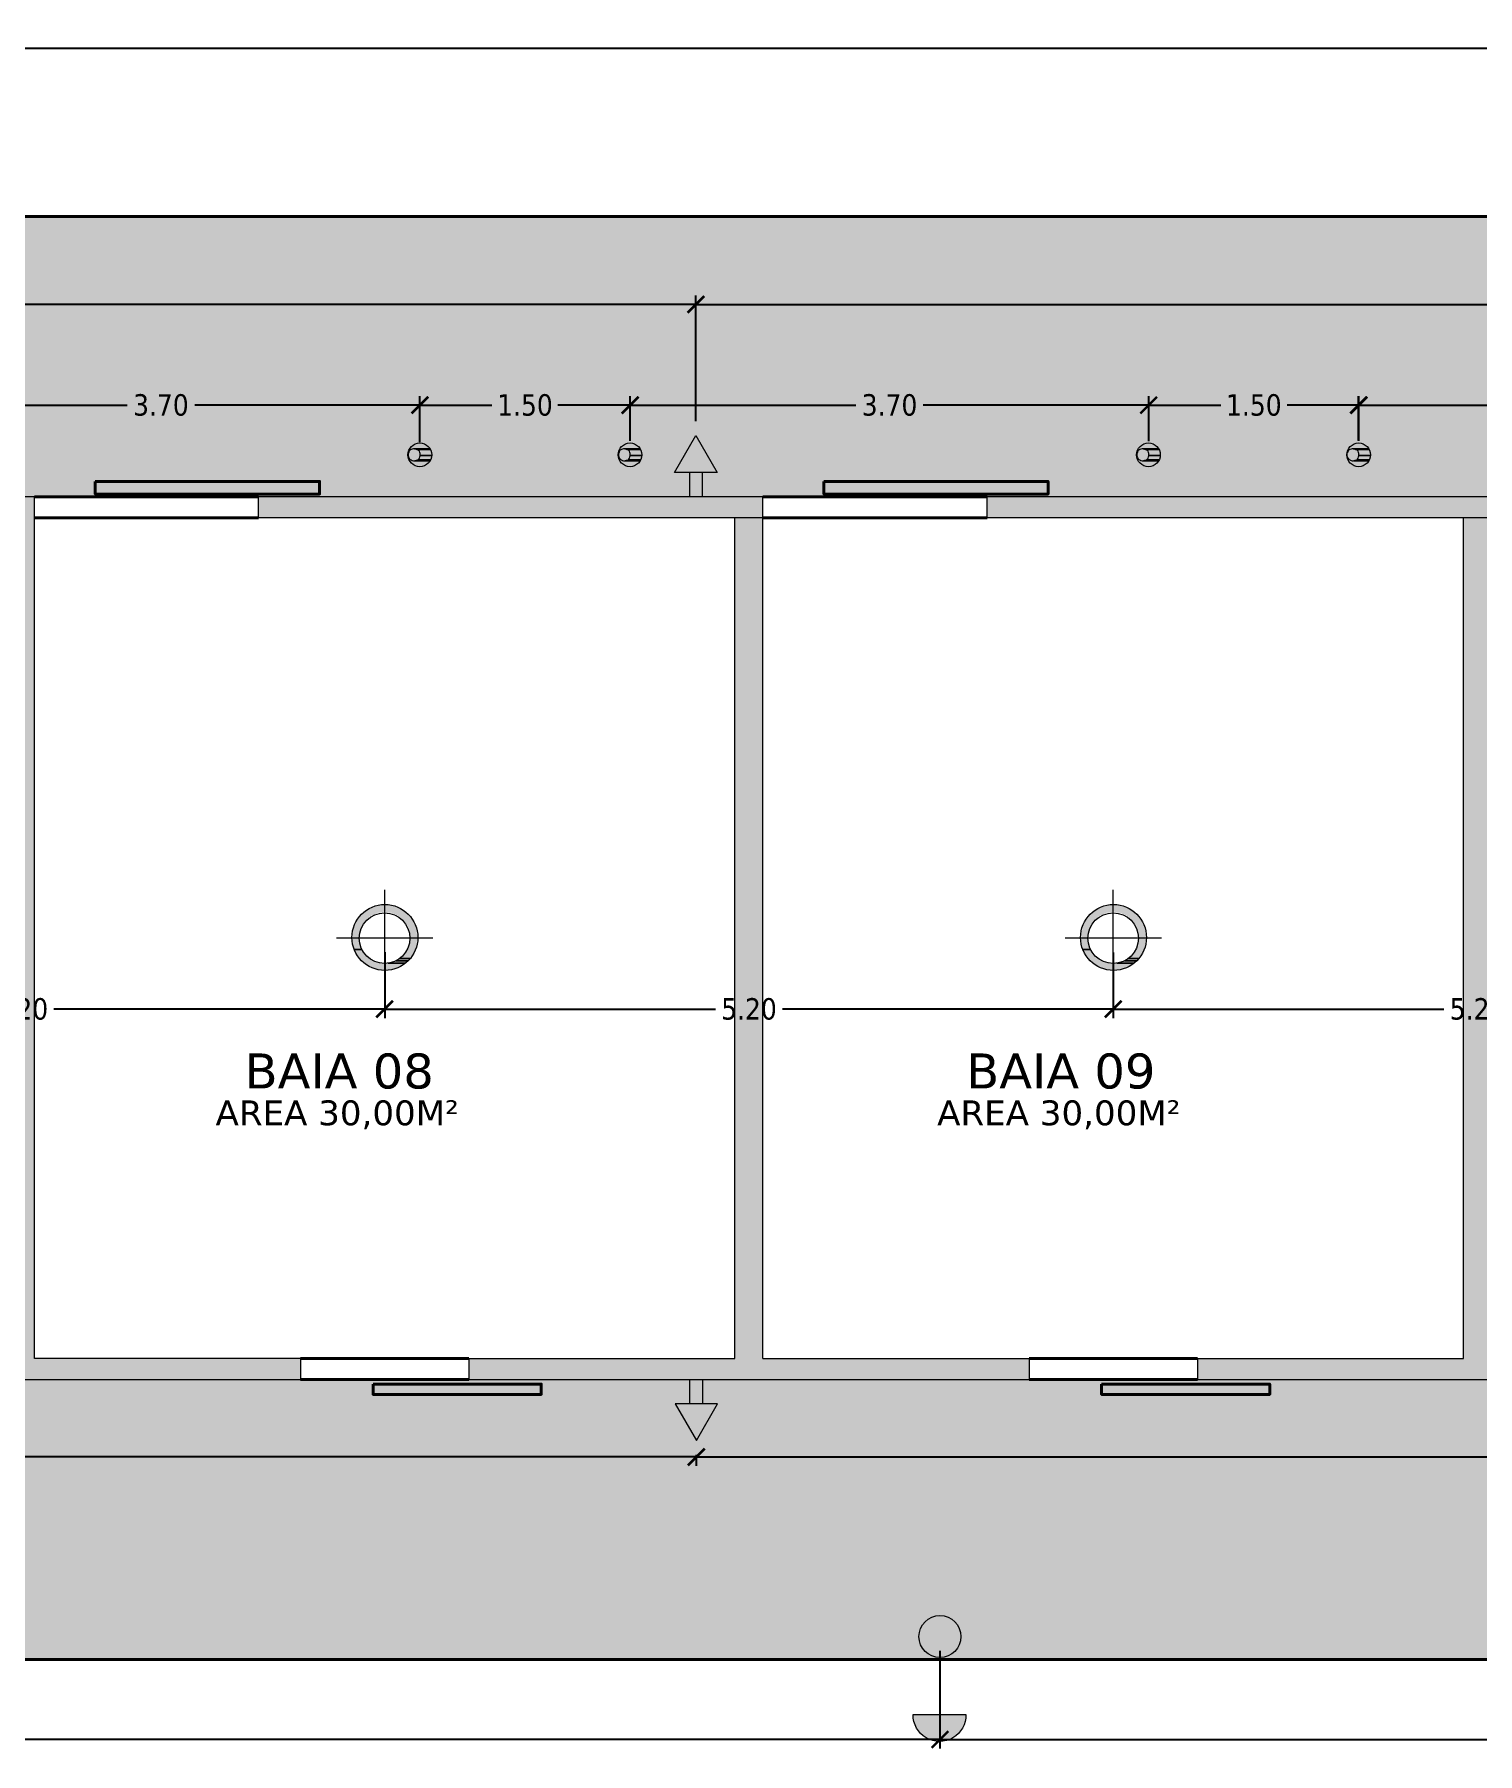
# Model space of a CAD drawing. Header units: millimetres. Extents: x 2543 to 3089, y 1295 to 1485.
# Drawn here: x 2928.3 to 2938.6, y 1411.12 to 1423.4 of the extents above; entities that cross this region are included whole.
import ezdxf

# ---------------------------------------------------------------- set-up
doc = ezdxf.new("R2010")
doc.units = ezdxf.units.MM
doc.layers.get('Defpoints').update_dxf_attribs({"lineweight": 0})
for name, color, linetype, lineweight in [('AF-Indicação coluna', 5, 'Continuous', 20), ('ARQ. Linha Grossa', 5, 'Continuous', 40), ('ARQ. Texto', 7, 'Continuous', 0)]:
    doc.layers.add(name, color=color, linetype=linetype, lineweight=lineweight)
doc.layers.add('ARQ. Hachura', color=7, linetype='Continuous', lineweight=0, true_color=0x9e9e9e)
doc.layers.add('PDF_IM- LUMINOTÉCNICO', color=7, linetype='Continuous', true_color=0xa500a5)
doc.styles.add('NICAZA', font='verdana.ttf', dxfattribs={"width": 0.85})
doc.styles.get("Standard").update_dxf_attribs({"font": 'arial.ttf'})
doc.dimstyles.new('esc-100', dxfattribs={"dimscale": 0.85, "dimtxt": 0.18, "dimasz": 0.14, "dimexe": 0.075, "dimexo": 0.12, "dimgap": 0.06, "dimtad": 0, "dimzin": 0, "dimdsep": 46, "dimtxsty": 'NICAZA', "dimblk": 'ARCHTICK', "dimcen": 0.09, "dimclrd": 7, "dimclre": 7, "dimclrt": 7, "dimadec": 1, "dimazin": 0, "dimtfac": 1, "dimtofl": 0, "dimtmove": 0, "dimatfit": 3, "dimfxl": 1, "dimtolj": 1, "dimtzin": 0, "dimarcsym": 0})

# ---------------------------------------------------------------- blocks, each defined once
blk = doc.blocks.new('tomada baixa')
at = {"layer": 'PDF_IM- LUMINOTÉCNICO', "lineweight": 18}
for p, q in [((0.602, 0.302), (0.023, 0.302)), ((0.602, 0), (0.023, 0))]:
    blk.add_line(p, q, dxfattribs=at)
blk.add_lwpolyline([(1.48, 0.151), (0.602, 0.657), (0.602, -0.356)], close=True, dxfattribs=at)
blk = doc.blocks.new('_ArchTick')
at = {"color": 0, "linetype": 'ByBlock', "const_width": 0.15}
blk.add_lwpolyline([(-0.5, -0.5), (0.5, 0.5)], dxfattribs=at)
blk = doc.blocks.new('*D34')
at = {"layer": 'AF-Indicação coluna', "color": 7, "lineweight": -2, "transparency": 16777216}
for p, q in [((2912.424, 1420.634), (2912.424, 1421.531)), ((2912.424, 1421.467), (2922.424, 1421.467)), ((2933.021, 1421.467), (2923.02, 1421.467)), ((2933.021, 1420.634), (2933.021, 1421.531))]:
    blk.add_line(p, q, dxfattribs=at)
at = {"layer": 'Defpoints', "color": 0, "transparency": 16777216}
for p in [(2933.021, 1421.467), (2912.424, 1420.532), (2933.021, 1420.532)]:
    blk.add_point(p, dxfattribs=at)
at = {"layer": 'AF-Indicação coluna', "color": 7, "lineweight": -2, "transparency": 16777216, "xscale": 0.119, "yscale": 0.119, "zscale": 0.119, "rotation": 180}
blk.add_blockref('_ArchTick', (2912.424, 1421.467), dxfattribs=at)
at = {"layer": 'AF-Indicação coluna', "color": 7, "lineweight": -2, "transparency": 16777216, "xscale": 0.119, "yscale": 0.119, "zscale": 0.119}
blk.add_blockref('_ArchTick', (2933.021, 1421.467), dxfattribs=at)
at = {"layer": 'AF-Indicação coluna', "color": 7, "transparency": 16777216, "insert": (2922.722, 1421.467), "char_height": 0.153, "attachment_point": 5, "style": 'NICAZA'}
blk.add_mtext('\\A1;20.60', dxfattribs=at)
blk = doc.blocks.new('*D35')
at = {"layer": 'AF-Indicação coluna', "color": 7, "lineweight": -2, "transparency": 16777216}
for p, q in [((2933.021, 1420.634), (2933.021, 1421.531)), ((2933.021, 1421.467), (2940.767, 1421.467)), ((2949.1, 1421.467), (2941.354, 1421.467)), ((2949.1, 1420.197), (2949.1, 1421.531))]:
    blk.add_line(p, q, dxfattribs=at)
at = {"layer": 'Defpoints', "color": 0, "transparency": 16777216}
for p in [(2949.1, 1421.467), (2933.021, 1420.532), (2949.1, 1420.095)]:
    blk.add_point(p, dxfattribs=at)
at = {"layer": 'AF-Indicação coluna', "color": 7, "lineweight": -2, "transparency": 16777216, "xscale": 0.119, "yscale": 0.119, "zscale": 0.119, "rotation": 180}
blk.add_blockref('_ArchTick', (2933.021, 1421.467), dxfattribs=at)
at = {"layer": 'AF-Indicação coluna', "color": 7, "lineweight": -2, "transparency": 16777216, "xscale": 0.119, "yscale": 0.119, "zscale": 0.119}
blk.add_blockref('_ArchTick', (2949.1, 1421.467), dxfattribs=at)
at = {"layer": 'AF-Indicação coluna', "color": 7, "transparency": 16777216, "insert": (2941.061, 1421.467), "char_height": 0.153, "attachment_point": 5, "style": 'NICAZA'}
blk.add_mtext('\\A1;16.08', dxfattribs=at)
blk = doc.blocks.new('luminaria psio')
at = {"layer": 'PDF_IM- LUMINOTÉCNICO', "transparency": 33554559}
blk.add_hatch(color=256, dxfattribs=at).paths.add_polyline_path([(0.111, 0.515), (-0.102, 0.515), (-0.135, 0.499), (-0.167, 0.499), (-0.298, 0.434), (-0.429, 0.303), (-0.445, 0.27), (-0.445, 0.254), (-0.462, 0.254), (-0.462, 0.221), (-0.478, 0.205), (-0.478, 0.172), (-0.495, 0.172), (-0.495, 0.123), (-0.511, 0.106), (-0.511, 0.074), (-0.495, 0.106), (-0.478, 0.123), (-0.478, 0.156), (-0.462, 0.172), (-0.445, 0.172), (-0.445, 0.188), (-0.429, 0.205), (-0.413, 0.205), (-0.38, 0.237), (-0.364, 0.237), (-0.364, 0.254), (-0.331, 0.254), (-0.315, 0.27), (-0.184, 0.27), (-0.167, 0.254), (-0.135, 0.254), (-0.135, 0.237), (-0.118, 0.237), (-0.086, 0.221), (-0.086, 0.205), (-0.069, 0.205), (-0.02, 0.156), (-0.02, 0.139), (-0.004, 0.123), (-0.004, 0.106), (0.013, 0.074), (0.013, -0.074), (-0.004, -0.09), (-0.004, -0.123), (-0.036, -0.155), (-0.036, -0.172), (-0.069, -0.204), (-0.086, -0.204), (-0.086, -0.221), (-0.118, -0.221), (-0.135, -0.237), (-0.167, -0.253), (-0.184, -0.253), (-0.216, -0.27), (-0.282, -0.27), (-0.315, -0.253), (-0.331, -0.253), (-0.364, -0.237), (-0.38, -0.221), (-0.396, -0.221), (-0.413, -0.204), (-0.429, -0.204), (-0.445, -0.188), (-0.445, -0.172), (-0.478, -0.139), (-0.478, -0.123), (-0.495, -0.106), (-0.495, -0.09), (-0.511, -0.074), (-0.511, -0.106), (-0.495, -0.123), (-0.495, -0.155), (-0.478, -0.172), (-0.478, -0.204), (-0.462, -0.221), (-0.462, -0.237), (-0.445, -0.253), (-0.445, -0.27), (-0.429, -0.303), (-0.396, -0.319), (-0.38, -0.352), (-0.347, -0.368), (-0.331, -0.401), (-0.135, -0.499), (-0.102, -0.499), (-0.069, -0.515), (0.078, -0.515), (0.111, -0.499), (0.144, -0.499), (0.307, -0.417), (0.356, -0.368), (0.389, -0.352), (0.405, -0.319), (0.422, -0.303), (0.438, -0.27), (0.454, -0.27), (0.454, -0.237), (0.471, -0.237), (0.471, -0.204), (0.487, -0.204), (0.487, -0.155), (0.503, -0.139), (0.503, -0.09), (0.52, -0.074), (0.52, 0.074), (0.503, 0.106), (0.503, 0.156), (0.487, 0.172), (0.487, 0.205), (0.471, 0.205), (0.471, 0.237), (0.454, 0.254), (0.454, 0.27), (0.438, 0.27), (0.405, 0.335), (0.356, 0.385), (0.323, 0.401), (0.307, 0.434), (0.176, 0.499), (0.144, 0.499)])
at = {"layer": 'PDF_IM- LUMINOTÉCNICO', "lineweight": 18}
blk.add_lwpolyline([(0.013, 0.008), (0.013, 0.057), (-0.004, 0.106), (-0.02, 0.156), (-0.053, 0.188), (-0.086, 0.221), (-0.135, 0.254), (-0.184, 0.27), (-0.233, 0.27), (-0.282, 0.27), (-0.331, 0.254), (-0.38, 0.237), (-0.429, 0.205), (-0.462, 0.172), (-0.478, 0.123), (-0.511, 0.074), (-0.511, 0.025), (-0.511, -0.024), (-0.511, -0.074), (-0.478, -0.123), (-0.462, -0.155), (-0.429, -0.204), (-0.38, -0.221), (-0.331, -0.253), (-0.282, -0.27), (-0.233, -0.27), (-0.184, -0.253), (-0.135, -0.237), (-0.086, -0.221), (-0.053, -0.188), (-0.02, -0.139), (-0.004, -0.09), (0.013, -0.041)], close=True, dxfattribs=at)
at = {"layer": 'PDF_IM- LUMINOTÉCNICO', "lineweight": 0}
for points in [[(-0.511, 0.074), (-0.511, 0.074), (-0.511, 0.074)], [(-0.511, 0.074), (-0.511, 0.074), (-0.511, 0.074)], [(0.454, 0.27), (-0.233, 0.27), (0.454, 0.27)], [(0.454, 0.27), (-0.216, 0.27), (0.454, 0.27)], [(0.454, 0.254), (-0.167, 0.254), (0.454, 0.254)], [(0.471, 0.237), (-0.135, 0.237), (0.471, 0.237)], [(-0.511, -0.024), (-0.511, -0.024), (-0.511, -0.024)], [(-0.511, -0.024), (-0.511, -0.024), (-0.511, -0.024)], [(-0.511, -0.074), (-0.511, -0.074), (-0.511, -0.074)], [(-0.511, -0.074), (-0.511, -0.074), (-0.511, -0.074)], [(-0.495, -0.09), (-0.511, -0.074), (-0.495, -0.09)], [(0.454, -0.27), (-0.216, -0.27), (0.454, -0.27)], [(0.454, -0.253), (-0.167, -0.253), (0.454, -0.253)], [(0.471, -0.221), (-0.086, -0.221), (0.471, -0.221)], [(0.52, -0.024), (0.013, -0.024), (0.52, -0.024)]]:
    blk.add_lwpolyline(points, dxfattribs=at)
at = {"layer": 'PDF_IM- LUMINOTÉCNICO', "lineweight": 18}
blk.add_circle((0, 0), 0.52, dxfattribs=at)
blk = doc.blocks.new('*D50')
at = {"color": 7, "lineweight": -2, "transparency": 16777216}
for p, q in [((2927.353, 1420.493), (2927.353, 1420.813)), ((2931.052, 1420.485), (2931.052, 1420.813)), ((2927.353, 1420.749), (2928.962, 1420.749)), ((2931.052, 1420.749), (2929.444, 1420.749))]:
    blk.add_line(p, q, dxfattribs=at)
at = {"layer": 'Defpoints', "color": 0, "transparency": 16777216}
for p in [(2931.052, 1420.749), (2927.353, 1420.391), (2931.052, 1420.383)]:
    blk.add_point(p, dxfattribs=at)
at = {"color": 7, "lineweight": -2, "transparency": 16777216, "xscale": 0.119, "yscale": 0.119, "zscale": 0.119, "rotation": 180}
blk.add_blockref('_ArchTick', (2927.353, 1420.749), dxfattribs=at)
at = {"color": 7, "lineweight": -2, "transparency": 16777216, "xscale": 0.119, "yscale": 0.119, "zscale": 0.119}
blk.add_blockref('_ArchTick', (2931.052, 1420.749), dxfattribs=at)
at = {"color": 7, "transparency": 16777216, "insert": (2929.203, 1420.749), "char_height": 0.153, "attachment_point": 5, "style": 'NICAZA'}
blk.add_mtext('\\A1;3.70', dxfattribs=at)
blk = doc.blocks.new('*D51')
at = {"color": 7, "lineweight": -2, "transparency": 16777216}
for p, q in [((2931.051, 1420.496), (2931.051, 1420.813)), ((2932.551, 1420.496), (2932.551, 1420.813)), ((2931.051, 1420.749), (2931.565, 1420.749)), ((2932.551, 1420.749), (2932.037, 1420.749))]:
    blk.add_line(p, q, dxfattribs=at)
at = {"layer": 'Defpoints', "color": 0, "transparency": 16777216}
for p in [(2932.551, 1420.749), (2931.051, 1420.394), (2932.551, 1420.394)]:
    blk.add_point(p, dxfattribs=at)
at = {"color": 7, "lineweight": -2, "transparency": 16777216, "xscale": 0.119, "yscale": 0.119, "zscale": 0.119, "rotation": 180}
blk.add_blockref('_ArchTick', (2931.051, 1420.749), dxfattribs=at)
at = {"color": 7, "lineweight": -2, "transparency": 16777216, "xscale": 0.119, "yscale": 0.119, "zscale": 0.119}
blk.add_blockref('_ArchTick', (2932.551, 1420.749), dxfattribs=at)
at = {"color": 7, "transparency": 16777216, "insert": (2931.801, 1420.749), "char_height": 0.153, "attachment_point": 5, "style": 'NICAZA'}
blk.add_mtext('\\A1;1.50', dxfattribs=at)
blk = doc.blocks.new('*D52')
at = {"color": 7, "lineweight": -2, "transparency": 16777216}
for p, q in [((2932.553, 1420.493), (2932.553, 1420.813)), ((2936.253, 1420.492), (2936.253, 1420.813)), ((2932.553, 1420.749), (2934.163, 1420.749)), ((2936.253, 1420.749), (2934.644, 1420.749))]:
    blk.add_line(p, q, dxfattribs=at)
at = {"layer": 'Defpoints', "color": 0, "transparency": 16777216}
for p in [(2936.253, 1420.749), (2932.553, 1420.391), (2936.253, 1420.39)]:
    blk.add_point(p, dxfattribs=at)
at = {"color": 7, "lineweight": -2, "transparency": 16777216, "xscale": 0.119, "yscale": 0.119, "zscale": 0.119, "rotation": 180}
blk.add_blockref('_ArchTick', (2932.553, 1420.749), dxfattribs=at)
at = {"color": 7, "lineweight": -2, "transparency": 16777216, "xscale": 0.119, "yscale": 0.119, "zscale": 0.119}
blk.add_blockref('_ArchTick', (2936.253, 1420.749), dxfattribs=at)
at = {"color": 7, "transparency": 16777216, "insert": (2934.403, 1420.749), "char_height": 0.153, "attachment_point": 5, "style": 'NICAZA'}
blk.add_mtext('\\A1;3.70', dxfattribs=at)
blk = doc.blocks.new('*D53')
at = {"color": 7, "lineweight": -2, "transparency": 16777216}
for p, q in [((2936.253, 1420.493), (2936.253, 1420.813)), ((2937.753, 1420.493), (2937.753, 1420.813)), ((2936.253, 1420.749), (2936.767, 1420.749)), ((2937.753, 1420.749), (2937.24, 1420.749))]:
    blk.add_line(p, q, dxfattribs=at)
at = {"layer": 'Defpoints', "color": 0, "transparency": 16777216}
for p in [(2937.753, 1420.749), (2936.253, 1420.391), (2937.753, 1420.391)]:
    blk.add_point(p, dxfattribs=at)
at = {"color": 7, "lineweight": -2, "transparency": 16777216, "xscale": 0.119, "yscale": 0.119, "zscale": 0.119, "rotation": 180}
blk.add_blockref('_ArchTick', (2936.253, 1420.749), dxfattribs=at)
at = {"color": 7, "lineweight": -2, "transparency": 16777216, "xscale": 0.119, "yscale": 0.119, "zscale": 0.119}
blk.add_blockref('_ArchTick', (2937.753, 1420.749), dxfattribs=at)
at = {"color": 7, "transparency": 16777216, "insert": (2937.003, 1420.749), "char_height": 0.153, "attachment_point": 5, "style": 'NICAZA'}
blk.add_mtext('\\A1;1.50', dxfattribs=at)
blk = doc.blocks.new('*D54')
at = {"color": 7, "lineweight": -2, "transparency": 16777216}
for p, q in [((2937.751, 1420.496), (2937.751, 1420.813)), ((2941.453, 1420.489), (2941.453, 1420.813)), ((2937.751, 1420.749), (2939.361, 1420.749)), ((2941.453, 1420.749), (2939.843, 1420.749))]:
    blk.add_line(p, q, dxfattribs=at)
at = {"layer": 'Defpoints', "color": 0, "transparency": 16777216}
for p in [(2941.453, 1420.749), (2937.751, 1420.394), (2941.453, 1420.387)]:
    blk.add_point(p, dxfattribs=at)
at = {"color": 7, "lineweight": -2, "transparency": 16777216, "xscale": 0.119, "yscale": 0.119, "zscale": 0.119, "rotation": 180}
blk.add_blockref('_ArchTick', (2937.751, 1420.749), dxfattribs=at)
at = {"color": 7, "lineweight": -2, "transparency": 16777216, "xscale": 0.119, "yscale": 0.119, "zscale": 0.119}
blk.add_blockref('_ArchTick', (2941.453, 1420.749), dxfattribs=at)
at = {"color": 7, "transparency": 16777216, "insert": (2939.602, 1420.749), "char_height": 0.153, "attachment_point": 5, "style": 'NICAZA'}
blk.add_mtext('\\A1;3.70', dxfattribs=at)
blk = doc.blocks.new('*D67')
at = {"color": 7, "lineweight": -2, "transparency": 16777216}
for p, q in [((2920.425, 1411.857), (2920.425, 1411.16)), ((2934.763, 1411.857), (2934.763, 1411.16)), ((2920.425, 1411.224), (2927.299, 1411.224)), ((2934.763, 1411.224), (2927.888, 1411.224))]:
    blk.add_line(p, q, dxfattribs=at)
at = {"layer": 'Defpoints', "color": 0, "transparency": 16777216}
for p in [(2920.425, 1411.959), (2934.763, 1411.959), (2934.763, 1411.224)]:
    blk.add_point(p, dxfattribs=at)
at = {"color": 7, "lineweight": -2, "transparency": 16777216, "xscale": 0.119, "yscale": 0.119, "zscale": 0.119, "rotation": 180}
blk.add_blockref('_ArchTick', (2920.425, 1411.224), dxfattribs=at)
at = {"color": 7, "lineweight": -2, "transparency": 16777216, "xscale": 0.119, "yscale": 0.119, "zscale": 0.119}
blk.add_blockref('_ArchTick', (2934.763, 1411.224), dxfattribs=at)
at = {"color": 7, "transparency": 16777216, "insert": (2927.594, 1411.224), "char_height": 0.153, "attachment_point": 5, "style": 'NICAZA'}
blk.add_mtext('\\A1;14.34', dxfattribs=at)
blk = doc.blocks.new('*D68')
at = {"color": 7, "lineweight": -2, "transparency": 16777216}
for p, q in [((2934.763, 1411.857), (2934.763, 1411.16)), ((2948.955, 1411.857), (2948.955, 1411.16)), ((2934.763, 1411.224), (2941.566, 1411.224)), ((2948.955, 1411.224), (2942.152, 1411.224))]:
    blk.add_line(p, q, dxfattribs=at)
at = {"layer": 'Defpoints', "color": 0, "transparency": 16777216}
for p in [(2934.763, 1411.959), (2948.955, 1411.959), (2948.955, 1411.224)]:
    blk.add_point(p, dxfattribs=at)
at = {"color": 7, "lineweight": -2, "transparency": 16777216, "xscale": 0.119, "yscale": 0.119, "zscale": 0.119, "rotation": 180}
blk.add_blockref('_ArchTick', (2934.763, 1411.224), dxfattribs=at)
at = {"color": 7, "lineweight": -2, "transparency": 16777216, "xscale": 0.119, "yscale": 0.119, "zscale": 0.119}
blk.add_blockref('_ArchTick', (2948.955, 1411.224), dxfattribs=at)
at = {"color": 7, "transparency": 16777216, "insert": (2941.859, 1411.224), "char_height": 0.153, "attachment_point": 5, "style": 'NICAZA'}
blk.add_mtext('\\A1;14.19', dxfattribs=at)
blk = doc.blocks.new('*D70')
at = {"layer": 'AF-Indicação coluna', "color": 7, "lineweight": -2, "transparency": 16777216}
for p, q in [((2949.1, 1413.693), (2949.1, 1413.177)), ((2933.024, 1413.256), (2933.024, 1413.177)), ((2933.024, 1413.241), (2940.769, 1413.241)), ((2949.1, 1413.241), (2941.356, 1413.241))]:
    blk.add_line(p, q, dxfattribs=at)
at = {"layer": 'Defpoints', "color": 0, "transparency": 16777216}
for p in [(2949.1, 1413.795), (2933.024, 1413.358), (2949.1, 1413.241)]:
    blk.add_point(p, dxfattribs=at)
at = {"layer": 'AF-Indicação coluna', "color": 7, "lineweight": -2, "transparency": 16777216, "xscale": 0.119, "yscale": 0.119, "zscale": 0.119, "rotation": 180}
blk.add_blockref('_ArchTick', (2933.024, 1413.241), dxfattribs=at)
at = {"layer": 'AF-Indicação coluna', "color": 7, "lineweight": -2, "transparency": 16777216, "xscale": 0.119, "yscale": 0.119, "zscale": 0.119}
blk.add_blockref('_ArchTick', (2949.1, 1413.241), dxfattribs=at)
at = {"layer": 'AF-Indicação coluna', "color": 7, "transparency": 16777216, "insert": (2941.062, 1413.241), "char_height": 0.153, "attachment_point": 5, "style": 'NICAZA'}
blk.add_mtext('\\A1;16.08', dxfattribs=at)
blk = doc.blocks.new('*D71')
at = {"layer": 'AF-Indicação coluna', "color": 7, "lineweight": -2, "transparency": 16777216}
for p, q in [((2912.423, 1413.256), (2912.423, 1413.177)), ((2912.423, 1413.241), (2922.426, 1413.241)), ((2933.024, 1413.241), (2923.022, 1413.241)), ((2933.024, 1413.256), (2933.024, 1413.177))]:
    blk.add_line(p, q, dxfattribs=at)
at = {"layer": 'Defpoints', "color": 0, "transparency": 16777216}
for p in [(2912.423, 1413.358), (2933.024, 1413.358), (2912.423, 1413.241)]:
    blk.add_point(p, dxfattribs=at)
at = {"layer": 'AF-Indicação coluna', "color": 7, "lineweight": -2, "transparency": 16777216, "xscale": 0.119, "yscale": 0.119, "zscale": 0.119, "rotation": 180}
blk.add_blockref('_ArchTick', (2912.423, 1413.241), dxfattribs=at)
at = {"layer": 'AF-Indicação coluna', "color": 7, "lineweight": -2, "transparency": 16777216, "xscale": 0.119, "yscale": 0.119, "zscale": 0.119}
blk.add_blockref('_ArchTick', (2933.024, 1413.241), dxfattribs=at)
at = {"layer": 'AF-Indicação coluna', "color": 7, "transparency": 16777216, "insert": (2922.724, 1413.241), "char_height": 0.153, "attachment_point": 5, "style": 'NICAZA'}
blk.add_mtext('\\A1;20.60', dxfattribs=at)
blk = doc.blocks.new('*D76')
at = {"color": 7, "lineweight": -2, "transparency": 16777216}
for p, q in [((2891.75, 1422.197), (2891.75, 1423.358)), ((2891.75, 1423.295), (2920.129, 1423.295)), ((2949.1, 1423.295), (2920.722, 1423.295)), ((2949.1, 1422.197), (2949.1, 1423.358))]:
    blk.add_line(p, q, dxfattribs=at)
at = {"layer": 'Defpoints', "color": 0, "transparency": 16777216}
for p in [(2949.1, 1423.295), (2891.75, 1422.095), (2949.1, 1422.095)]:
    blk.add_point(p, dxfattribs=at)
at = {"color": 7, "lineweight": -2, "transparency": 16777216, "xscale": 0.119, "yscale": 0.119, "zscale": 0.119, "rotation": 180}
blk.add_blockref('_ArchTick', (2891.75, 1423.295), dxfattribs=at)
at = {"color": 7, "lineweight": -2, "transparency": 16777216, "xscale": 0.119, "yscale": 0.119, "zscale": 0.119}
blk.add_blockref('_ArchTick', (2949.1, 1423.295), dxfattribs=at)
at = {"color": 7, "transparency": 16777216, "insert": (2920.425, 1423.295), "char_height": 0.153, "attachment_point": 5, "style": 'NICAZA'}
blk.add_mtext('\\A1;57.35', dxfattribs=at)
blk = doc.blocks.new('arandela')
at = {"layer": 'PDF_IM- LUMINOTÉCNICO', "transparency": 33554559}
blk.add_hatch(color=256, dxfattribs=at).paths.add_polyline_path([(1.211, 0.507), (1.096, 0.507), (1.096, -0.524), (1.178, -0.524), (1.211, -0.507), (1.243, -0.507), (1.407, -0.425), (1.456, -0.376), (1.489, -0.36), (1.505, -0.327), (1.521, -0.311), (1.538, -0.278), (1.571, -0.245), (1.571, -0.213), (1.603, -0.147), (1.603, -0.115), (1.62, -0.082), (1.62, 0.065), (1.603, 0.098), (1.603, 0.131), (1.571, 0.196), (1.571, 0.229), (1.538, 0.262), (1.505, 0.327), (1.456, 0.376), (1.423, 0.393), (1.407, 0.425), (1.276, 0.491), (1.243, 0.491)])
at = {"layer": 'PDF_IM- LUMINOTÉCNICO', "lineweight": 18}
blk.add_lwpolyline([(1.096, -0.524), (1.096, 0.507, -1.019027)], format="xyb", close=True, dxfattribs=at)
blk.add_lwpolyline([(1.096, 0), (0, 0)], dxfattribs=at)
blk = doc.blocks.new('PONTOLUZTETO')
at = {"layer": 'PDF_IM- LUMINOTÉCNICO', "transparency": 33554559}
h = blk.add_hatch(color=256, dxfattribs=at)
h.paths.add_polyline_path([(0.262, -0.393), (0.278, -0.36), (0.294, -0.36), (0.294, -0.344), (0.311, -0.344), (0.393, -0.262), (0.393, -0.245), (0.409, -0.229), (0.409, -0.213), (0.425, -0.196), (0.442, -0.164), (0.442, -0.131), (0.458, -0.131), (0.458, -0.049), (0.474, -0.033), (0.474, 0.033), (0.458, 0.065), (0.458, 0.131), (0.442, 0.147), (0.442, 0.18), (0.425, 0.196), (0.409, 0.229), (0.409, 0.245), (0.376, 0.278), (0.376, 0.294), (0.344, 0.327), (0.327, 0.327), (0.327, 0.344), (0.311, 0.36), (0.294, 0.36), (0.294, 0.376), (0.278, 0.376), (0.262, 0.393), (0.131, 0.458), (0.098, 0.458), (0.065, 0.474), (-0.065, 0.474), (-0.098, 0.458), (-0.131, 0.458), (-0.229, 0.409), (-0.245, 0.393), (-0.278, 0.376), (-0.294, 0.376), (-0.294, 0.36), (-0.311, 0.36), (-0.311, 0.344), (-0.327, 0.344), (-0.327, 0.327), (-0.344, 0.327), (-0.344, 0.311), (-0.36, 0.311), (-0.376, 0.294), (-0.376, 0.262), (-0.393, 0.262), (-0.393, 0.245), (-0.409, 0.229), (-0.425, 0.196), (-0.425, 0.18), (-0.442, 0.164), (-0.442, 0.115), (-0.458, 0.098), (-0.458, -0.098), (-0.442, -0.115), (-0.442, -0.164), (-0.425, -0.164), (-0.425, -0.196), (-0.393, -0.229), (-0.393, -0.245), (-0.376, -0.262), (-0.376, -0.278), (-0.36, -0.294), (-0.344, -0.294), (-0.344, -0.311), (-0.327, -0.327), (-0.311, -0.327), (-0.311, -0.344), (-0.294, -0.344), (-0.294, -0.36), (-0.278, -0.36), (-0.229, -0.409), (-0.196, -0.425), (-0.164, -0.425), (-0.098, -0.458), (0.098, -0.458), (0.164, -0.425), (0.196, -0.425)])
h.paths.add_polyline_path([(-0.049, -0.36), (-0.065, -0.344), (-0.098, -0.344), (-0.131, -0.327), (-0.147, -0.327), (-0.18, -0.311), (-0.196, -0.294), (-0.213, -0.294), (-0.278, -0.229), (-0.278, -0.213), (-0.294, -0.213), (-0.311, -0.196), (-0.327, -0.164), (-0.327, -0.131), (-0.344, -0.131), (-0.344, -0.082), (-0.36, -0.065), (-0.36, 0.065), (-0.344, 0.098), (-0.344, 0.131), (-0.327, 0.147), (-0.327, 0.18), (-0.311, 0.196), (-0.294, 0.229), (-0.278, 0.229), (-0.278, 0.245), (-0.262, 0.262), (-0.245, 0.262), (-0.229, 0.278), (-0.229, 0.294), (-0.213, 0.311), (-0.196, 0.311), (-0.18, 0.327), (-0.147, 0.327), (-0.147, 0.344), (-0.131, 0.344), (-0.098, 0.36), (-0.049, 0.36), (-0.016, 0.376), (0.016, 0.376), (0.049, 0.36), (0.098, 0.36), (0.131, 0.344), (0.164, 0.344), (0.164, 0.327), (0.18, 0.327), (0.196, 0.311), (0.213, 0.311), (0.229, 0.294), (0.229, 0.278), (0.262, 0.262), (0.294, 0.229), (0.311, 0.196), (0.327, 0.18), (0.327, 0.164), (0.344, 0.147), (0.344, 0.115), (0.36, 0.098), (0.36, -0.098), (0.344, -0.115), (0.344, -0.131), (0.311, -0.196), (0.262, -0.245), (0.262, -0.262), (0.229, -0.278), (0.213, -0.294), (0.196, -0.294), (0.164, -0.327), (0.131, -0.327), (0.098, -0.344), (0.082, -0.344), (0.049, -0.36)], flags=0)
at = {"layer": 'PDF_IM- LUMINOTÉCNICO', "lineweight": 18}
for points in [[(0, -0.687), (0, 0.687)], [(0.687, 0), (-0.687, 0)]]:
    blk.add_lwpolyline(points, dxfattribs=at)
at = {"layer": 'PDF_IM- LUMINOTÉCNICO', "lineweight": 0}
for points in [[(-0.327, -0.164), (-0.442, -0.164), (-0.327, -0.164)], [(0.294, -0.36), (0.049, -0.36), (0.294, -0.36)], [(0.327, -0.327), (0.164, -0.327), (0.327, -0.327)], [(0.36, -0.294), (0.213, -0.294), (0.36, -0.294)]]:
    blk.add_lwpolyline(points, dxfattribs=at)
at = {"layer": 'PDF_IM- LUMINOTÉCNICO', "lineweight": 18}
for centre, radius in [((0.003, 0.008), 0.471), ((-0.001, -0.002), 0.361)]:
    blk.add_circle(centre, radius, dxfattribs=at)
blk = doc.blocks.new('*D94')
at = {"color": 7, "lineweight": -2, "transparency": 16777216}
for p, q in [((2925.6, 1416.842), (2925.6, 1416.374)), ((2930.8, 1416.842), (2930.8, 1416.374)), ((2925.6, 1416.438), (2927.96, 1416.438)), ((2930.8, 1416.438), (2928.44, 1416.438))]:
    blk.add_line(p, q, dxfattribs=at)
at = {"layer": 'Defpoints', "color": 0, "transparency": 16777216}
for p in [(2925.6, 1416.944), (2930.8, 1416.944), (2930.8, 1416.438)]:
    blk.add_point(p, dxfattribs=at)
at = {"color": 7, "lineweight": -2, "transparency": 16777216, "xscale": 0.119, "yscale": 0.119, "zscale": 0.119, "rotation": 180}
blk.add_blockref('_ArchTick', (2925.6, 1416.438), dxfattribs=at)
at = {"color": 7, "lineweight": -2, "transparency": 16777216, "xscale": 0.119, "yscale": 0.119, "zscale": 0.119}
blk.add_blockref('_ArchTick', (2930.8, 1416.438), dxfattribs=at)
at = {"color": 7, "transparency": 16777216, "insert": (2928.2, 1416.438), "char_height": 0.153, "attachment_point": 5, "style": 'NICAZA'}
blk.add_mtext('\\A1;5.20', dxfattribs=at)
blk = doc.blocks.new('*D95')
at = {"color": 7, "lineweight": -2, "transparency": 16777216}
for p, q in [((2930.8, 1416.843), (2930.8, 1416.374)), ((2936, 1416.842), (2936, 1416.374)), ((2930.8, 1416.438), (2933.16, 1416.438)), ((2936, 1416.438), (2933.64, 1416.438))]:
    blk.add_line(p, q, dxfattribs=at)
at = {"layer": 'Defpoints', "color": 0, "transparency": 16777216}
for p in [(2930.8, 1416.945), (2936, 1416.944), (2936, 1416.438)]:
    blk.add_point(p, dxfattribs=at)
at = {"color": 7, "lineweight": -2, "transparency": 16777216, "xscale": 0.119, "yscale": 0.119, "zscale": 0.119, "rotation": 180}
blk.add_blockref('_ArchTick', (2930.8, 1416.438), dxfattribs=at)
at = {"color": 7, "lineweight": -2, "transparency": 16777216, "xscale": 0.119, "yscale": 0.119, "zscale": 0.119}
blk.add_blockref('_ArchTick', (2936, 1416.438), dxfattribs=at)
at = {"color": 7, "transparency": 16777216, "insert": (2933.4, 1416.438), "char_height": 0.153, "attachment_point": 5, "style": 'NICAZA'}
blk.add_mtext('\\A1;5.20', dxfattribs=at)
blk = doc.blocks.new('*D96')
at = {"color": 7, "lineweight": -2, "transparency": 16777216}
for p, q in [((2936, 1416.842), (2936, 1416.374)), ((2941.2, 1416.842), (2941.2, 1416.374)), ((2936, 1416.438), (2938.359, 1416.438)), ((2941.2, 1416.438), (2938.84, 1416.438))]:
    blk.add_line(p, q, dxfattribs=at)
at = {"layer": 'Defpoints', "color": 0, "transparency": 16777216}
for p in [(2936, 1416.944), (2941.2, 1416.944), (2941.2, 1416.438)]:
    blk.add_point(p, dxfattribs=at)
at = {"color": 7, "lineweight": -2, "transparency": 16777216, "xscale": 0.119, "yscale": 0.119, "zscale": 0.119, "rotation": 180}
blk.add_blockref('_ArchTick', (2936, 1416.438), dxfattribs=at)
at = {"color": 7, "lineweight": -2, "transparency": 16777216, "xscale": 0.119, "yscale": 0.119, "zscale": 0.119}
blk.add_blockref('_ArchTick', (2941.2, 1416.438), dxfattribs=at)
at = {"color": 7, "transparency": 16777216, "insert": (2938.6, 1416.438), "char_height": 0.153, "attachment_point": 5, "style": 'NICAZA'}
blk.add_mtext('\\A1;5.20', dxfattribs=at)

msp = doc.modelspace()

# ---------------------------------------------------------------- hatches: boundary and pattern name
at = {"layer": 'ARQ. Hachura', "transparency": 33554587}
h = msp.add_hatch(color=9, dxfattribs=at)
h.dxf.hatch_style = 1
h.paths.add_polyline_path([(2949.1, 1422.095), (2891.75, 1422.095), (2891.75, 1420.095), (2949.1, 1420.095)])
at = {"layer": 'ARQ. Hachura', "true_color": 0x636466, "transparency": 33554630}
h = msp.add_hatch(color=251, dxfattribs=at)
h.dxf.hatch_style = 1
h.paths.add_polyline_path([(2897.1, 1420.095), (2893.5, 1420.095), (2893.5, 1419.945), (2897.1, 1419.945)])
h.paths.add_polyline_path([(2891.9, 1419.945), (2891.9, 1420.095), (2891.75, 1420.095), (2891.756, 1414.063, -1), (2891.888, 1414.063)], flags=17)
h.paths.add_polyline_path([(2902.3, 1420.095), (2898.7, 1420.095), (2898.7, 1419.945), (2902.3, 1419.945)])
h.paths.add_polyline_path([(2891.888, 1414.063), (2891.9, 1419.945), (2891.9, 1413.795), (2891.75, 1413.795), (2891.75, 1420.095), (2891.756, 1414.062, -1.001048)])
h.paths.add_polyline_path([(2907.5, 1420.095), (2903.9, 1420.095), (2903.9, 1419.945), (2907.5, 1419.945)])
h.paths.add_polyline_path([(2912.7, 1420.095), (2909.1, 1420.095), (2909.1, 1419.945), (2912.7, 1419.945)])
h.paths.add_polyline_path([(2917.9, 1420.095), (2914.3, 1420.095), (2914.3, 1419.945), (2917.9, 1419.945)])
h.paths.add_polyline_path([(2923.1, 1420.095), (2919.5, 1420.095), (2919.5, 1419.945), (2923.1, 1419.945)])
h.paths.add_polyline_path([(2928.3, 1420.095), (2924.7, 1420.095), (2924.7, 1419.945), (2928.3, 1419.945)])
h.paths.add_polyline_path([(2933.5, 1420.095), (2929.9, 1420.095), (2929.9, 1419.945), (2933.5, 1419.945)])
h.paths.add_polyline_path([(2938.7, 1420.095), (2935.1, 1420.095), (2935.1, 1419.945), (2938.7, 1419.945)])
h.paths.add_polyline_path([(2943.9, 1420.095), (2940.3, 1420.095), (2940.3, 1419.945), (2943.9, 1419.945)])
h.paths.add_polyline_path([(2949.1, 1420.095), (2945.5, 1420.095), (2945.5, 1419.945), (2949.1, 1419.945)])
at = {"layer": 'ARQ. Hachura', "true_color": 0x636466, "transparency": 33554521}
h = msp.add_hatch(color=251, dxfattribs=at)
h.dxf.hatch_style = 1
h.paths.add_polyline_path([(2899, 1413.945), (2897.05, 1413.945), (2895, 1413.945), (2895, 1413.795), (2899, 1413.795)])
h.paths.add_polyline_path([(2897.1, 1419.945), (2896.9, 1419.945), (2896.9, 1413.945), (2897.05, 1413.945), (2897.1, 1413.945)])
h.paths.add_polyline_path([(2893.8, 1413.945), (2891.9, 1413.945), (2891.9, 1413.795), (2893.8, 1413.795)])
h.paths.add_polyline_path([(2904.2, 1413.945), (2902.2, 1413.945), (2900.2, 1413.945), (2900.2, 1413.795), (2904.2, 1413.795)])
h.paths.add_polyline_path([(2902.3, 1419.945), (2902.1, 1419.945), (2902.1, 1413.945), (2902.2, 1413.945), (2902.3, 1413.945)])
h.paths.add_polyline_path([(2909.4, 1413.945), (2907.35, 1413.945), (2905.4, 1413.945), (2905.4, 1413.795), (2909.4, 1413.795)])
h.paths.add_polyline_path([(2907.5, 1419.945), (2907.3, 1419.945), (2907.3, 1413.945), (2907.35, 1413.945), (2907.5, 1413.945)])
h.paths.add_polyline_path([(2912.7, 1419.945), (2912.5, 1419.945), (2912.5, 1413.945), (2912.7, 1413.945)])
h.paths.add_polyline_path([(2914.6, 1413.945), (2912.7, 1413.945), (2912.5, 1413.945), (2910.6, 1413.945), (2910.6, 1413.795), (2914.6, 1413.795)])
h.paths.add_polyline_path([(2917.9, 1419.945), (2917.7, 1419.945), (2917.7, 1413.945), (2915.8, 1413.945), (2915.8, 1413.795), (2919.8, 1413.795), (2919.8, 1413.945), (2917.9, 1413.945)])
h.paths.add_polyline_path([(2923.1, 1419.945), (2922.9, 1419.945), (2922.9, 1413.945), (2921, 1413.945), (2921, 1413.795), (2925, 1413.795), (2925, 1413.945), (2923.1, 1413.945)])
h.paths.add_polyline_path([(2928.3, 1419.945), (2928.1, 1419.945), (2928.1, 1413.945), (2926.2, 1413.945), (2926.2, 1413.795), (2930.2, 1413.795), (2930.2, 1413.945), (2928.3, 1413.945)])
h.paths.add_polyline_path([(2933.5, 1419.945), (2933.3, 1419.945), (2933.3, 1413.945), (2931.4, 1413.945), (2931.4, 1413.795), (2935.4, 1413.795), (2935.4, 1413.945), (2933.5, 1413.945)])
h.paths.add_polyline_path([(2938.7, 1419.945), (2938.5, 1419.945), (2938.5, 1413.945), (2936.6, 1413.945), (2936.6, 1413.795), (2940.6, 1413.795), (2940.6, 1413.945), (2938.7, 1413.945)])
h.paths.add_polyline_path([(2943.9, 1419.945), (2943.7, 1419.945), (2943.7, 1413.945), (2943.9, 1413.945)])
h.paths.add_polyline_path([(2945.8, 1413.945), (2943.9, 1413.945), (2943.7, 1413.945), (2941.8, 1413.945), (2941.8, 1413.795), (2945.8, 1413.795)])
at = {"layer": 'ARQ. Hachura', "transparency": 33554587}
h = msp.add_hatch(color=9, dxfattribs=at)
h.dxf.hatch_style = 1
h.paths.add_polyline_path([(2949.1, 1413.795), (2891.75, 1413.795), (2891.75, 1411.795), (2949.1, 1411.795)])

# ---------------------------------------------------------------- linework, layer by layer
at = {"layer": 'AF-Indicação coluna'}
for p, q in [((2928.3, 1420.095), (2924.7, 1420.095)), ((2928.3, 1419.945), (2928.3, 1420.095)), ((2933.5, 1420.095), (2929.9, 1420.095)), ((2929.9, 1419.945), (2929.9, 1420.095)), ((2933.5, 1419.945), (2933.5, 1420.095)), ((2933.5, 1413.945), (2933.5, 1420.095)), ((2938.7, 1420.095), (2935.1, 1420.095)), ((2935.1, 1419.945), (2935.1, 1420.095)), ((2928.3, 1413.945), (2928.3, 1419.945)), ((2933.5, 1419.945), (2929.9, 1419.945)), ((2933.3, 1413.945), (2933.3, 1419.945)), ((2938.7, 1419.945), (2935.1, 1419.945)), ((2938.5, 1413.945), (2938.5, 1419.945)), ((2930.2, 1413.945), (2928.3, 1413.945)), ((2930.2, 1413.945), (2930.2, 1413.795)), ((2931.4, 1413.945), (2933.3, 1413.945)), ((2931.4, 1413.945), (2931.4, 1413.795)), ((2933.5, 1413.945), (2935.4, 1413.945)), ((2935.4, 1413.945), (2935.4, 1413.795)), ((2936.6, 1413.945), (2938.5, 1413.945)), ((2936.6, 1413.945), (2936.6, 1413.795)), ((2926.2, 1413.795), (2930.2, 1413.795)), ((2931.4, 1413.795), (2935.4, 1413.795)), ((2936.6, 1413.795), (2940.6, 1413.795))]:
    msp.add_line(p, q, dxfattribs=at)
msp.add_circle((2934.763, 1411.959), 0.15, dxfattribs=at)
at = {"layer": 'ARQ. Linha Grossa', "color": 251, "true_color": 0x636466}
for p, q in [((2949.1, 1422.095), (2891.75, 1422.095)), ((2928.3, 1420.095), (2929.9, 1420.095)), ((2933.5, 1420.095), (2935.1, 1420.095)), ((2929.9, 1419.945), (2928.3, 1419.945)), ((2935.1, 1419.945), (2933.5, 1419.945)), ((2930.2, 1413.945), (2931.4, 1413.945)), ((2935.4, 1413.945), (2936.6, 1413.945)), ((2931.4, 1413.795), (2930.2, 1413.795)), ((2936.6, 1413.795), (2935.4, 1413.795)), ((2891.75, 1411.795), (2949.1, 1411.795))]:
    msp.add_line(p, q, dxfattribs=at)
for points in [[(2928.735, 1420.204), (2930.335, 1420.204), (2930.335, 1420.114), (2928.735, 1420.114)], [(2933.935, 1420.204), (2935.535, 1420.204), (2935.535, 1420.114), (2933.935, 1420.114)], [(2930.717, 1413.761), (2931.917, 1413.761), (2931.917, 1413.687), (2930.717, 1413.687)], [(2935.917, 1413.761), (2937.117, 1413.761), (2937.117, 1413.687), (2935.917, 1413.687)]]:
    msp.add_lwpolyline(points, close=True, dxfattribs=at)

# ---------------------------------------------------------------- block references
at = {"layer": 'ARQ. Linha Grossa'}
for name, p, xscale, yscale, zscale in [('luminaria psio', (2931.051, 1420.394), 0.1626700142454813, 0.1626700142454813, 0.1626700142454813), ('luminaria psio', (2932.551, 1420.394), 0.1626700142454813, 0.1626700142454813, 0.1626700142454813), ('luminaria psio', (2936.251, 1420.394), 0.1626700142454813, 0.1626700142454813, 0.1626700142454813), ('luminaria psio', (2937.751, 1420.394), 0.1626700142454813, 0.1626700142454813, 0.1626700142454813), ('PONTOLUZTETO', (2930.8, 1416.945), 0.5, 0.5, 0.5), ('PONTOLUZTETO', (2936, 1416.945), 0.5, 0.5, 0.5)]:
    msp.add_blockref(name, p, dxfattribs=dict(at, xscale=xscale, yscale=yscale, zscale=zscale))
at = {"layer": 'ARQ. Linha Grossa', "rotation": 270}
for name, p, xscale, yscale, zscale in [('tomada baixa', (2932.976, 1420.088), -0.3, 0.3, 0.3), ('tomada baixa', (2932.979, 1413.802), 0.3, 0.3, 0.3), ('arandela', (2934.763, 1411.802), 0.3650523665493891, 0.3650523665493891, 0.3650523665493891)]:
    msp.add_blockref(name, p, dxfattribs=dict(at, xscale=xscale, yscale=yscale, zscale=zscale))

# ---------------------------------------------------------------- texts
at = {"layer": 'ARQ. Texto', "attachment_point": 1}
for s, insert, char_height, width in [('{\\fVerdana|b0|i0|c0|p34;BAIA 08}', (2929.801, 1416.121), 0.24977, 7.20832), ('{\\fVerdana|b0|i0|c0|p34;BAIA 09}', (2934.951, 1416.121), 0.24977, 7.20832), ('{\\fVerdana|b0|i0|c0|p34;AREA 30,00M²}', (2929.593, 1415.786), 0.17726, 5.11574), ('{\\fVerdana|b0|i0|c0|p34;AREA 30,00M²}', (2934.743, 1415.786), 0.17726, 5.11574)]:
    msp.add_mtext(s, dxfattribs=dict(at, insert=insert, char_height=char_height, width=width))

# ---------------------------------------------------------------- dimensions: what is measured, and where the dimension line sits
for base, p1, p2, picture, middle in [((2949.1, 1423.295), (2891.75, 1422.095), (2949.1, 1422.095), '*D76', (2920.425, 1423.295)), ((2931.052, 1420.749), (2927.353, 1420.391), (2931.052, 1420.383), '*D50', (2929.203, 1420.749)), ((2932.551, 1420.749), (2931.051, 1420.394), (2932.551, 1420.394), '*D51', (2931.801, 1420.749)), ((2936.253, 1420.749), (2932.553, 1420.391), (2936.253, 1420.39), '*D52', (2934.403, 1420.749)), ((2937.753, 1420.749), (2936.253, 1420.391), (2937.753, 1420.391), '*D53', (2937.003, 1420.749)), ((2941.453, 1420.749), (2937.751, 1420.394), (2941.453, 1420.387), '*D54', (2939.602, 1420.749)), ((2930.8, 1416.438), (2925.6, 1416.944), (2930.8, 1416.944), '*D94', (2928.2, 1416.438)), ((2936, 1416.438), (2930.8, 1416.945), (2936, 1416.944), '*D95', (2933.4, 1416.438)), ((2941.2, 1416.438), (2936, 1416.944), (2941.2, 1416.944), '*D96', (2938.6, 1416.438)), ((2934.763, 1411.224), (2920.425, 1411.959), (2934.763, 1411.959), '*D67', (2927.594, 1411.224)), ((2948.955, 1411.224), (2934.763, 1411.959), (2948.955, 1411.959), '*D68', (2941.859, 1411.224))]:
    dim = msp.add_linear_dim(base=base, p1=p1, p2=p2, dimstyle='esc-100')
    dim.commit()
    dim.dimension.update_dxf_attribs({"geometry": picture, "text_midpoint": middle})
at = {"layer": 'AF-Indicação coluna'}
for base, p1, p2, picture, middle in [((2933.021, 1421.467), (2912.424, 1420.532), (2933.021, 1420.532), '*D34', (2922.722, 1421.467)), ((2949.1, 1421.467), (2933.021, 1420.532), (2949.1, 1420.095), '*D35', (2941.061, 1421.467)), ((2949.1, 1413.241), (2933.024, 1413.358), (2949.1, 1413.795), '*D70', (2941.062, 1413.241)), ((2912.423, 1413.241), (2933.024, 1413.358), (2912.423, 1413.358), '*D71', (2922.724, 1413.241))]:
    dim = msp.add_linear_dim(base=base, p1=p1, p2=p2, dimstyle='esc-100', dxfattribs=at)
    dim.commit()
    dim.dimension.update_dxf_attribs({"geometry": picture, "text_midpoint": middle})

doc.saveas('drawing.dxf')
